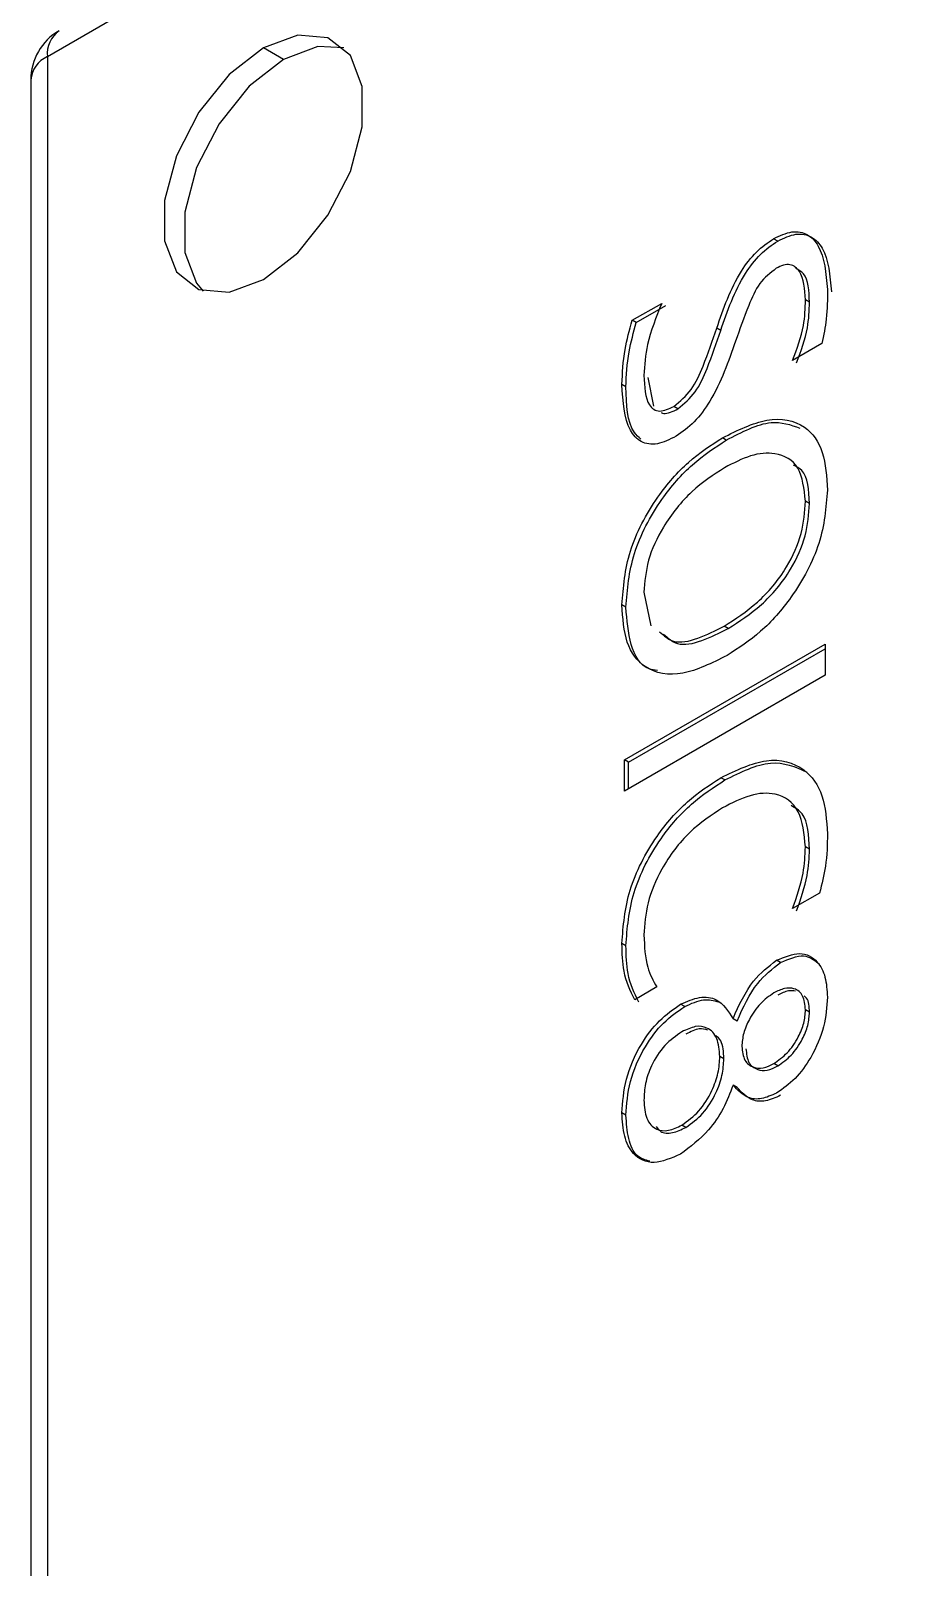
# Model space of a CAD drawing. Header units: millimetres. Extents: x 206 to 880, y 122 to 722.
# Drawn here: x 745.61 to 760.76, y 236.42 to 263.03 of the extents above; entities that cross this region are included whole.
import ezdxf

# ---------------------------------------------------------------- set-up
doc = ezdxf.new("R2010")
doc.units = ezdxf.units.MM

msp = doc.modelspace()

# ---------------------------------------------------------------- linework, layer by layer
at = {"color": 7, "linetype": 'Continuous', "lineweight": 25}
for p, q in [((769.802, 276.38), (745.893, 262.577)), ((749.981, 262.53), (749.634, 262.731)), ((745.893, 262.577), (745.893, 226.945)), ((745.605, 262.176), (745.605, 226.544)), ((758.534, 259.385), (758.464, 259.425)), ((756.018, 258.012), (756.526, 258.306)), ((756.087, 257.972), (756.596, 258.266)), ((759.085, 258.327), (759.015, 258.367)), ((756.087, 257.972), (756.018, 258.012)), ((757.548, 257.835), (757.479, 257.875)), ((759.301, 257.608), (758.793, 257.315)), ((755.907, 256.858), (755.838, 256.898)), ((756.288, 257.019), (756.382, 256.527)), ((756.807, 256.479), (756.737, 256.52)), ((757.645, 255.936), (757.576, 255.976)), ((759.085, 254.842), (759.015, 254.882)), ((755.907, 253.043), (755.838, 253.083)), ((756.219, 253.302), (756.339, 252.719)), ((757.677, 252.676), (757.607, 252.716)), ((755.88, 250.398), (759.354, 252.404)), ((755.949, 250.358), (759.354, 252.324)), ((759.354, 252.404), (759.354, 251.866)), ((759.354, 251.866), (755.88, 249.86)), ((755.88, 249.86), (755.88, 250.398)), ((755.949, 250.358), (755.88, 250.398)), ((755.949, 249.9), (755.949, 250.358)), ((757.621, 250.051), (757.551, 250.091)), ((759.085, 248.851), (759.015, 248.891)), ((759.259, 248.092), (758.793, 247.823)), ((755.907, 247.181), (755.838, 247.221)), ((758.585, 246.889), (758.515, 246.929)), ((756.441, 246.466), (756.06, 246.246)), ((756.924, 246.126), (756.854, 246.166)), ((757.831, 245.876), (757.761, 245.916)), ((759.085, 246.032), (759.015, 246.072)), ((757.602, 245.223), (757.532, 245.263)), ((758.536, 245.1), (758.466, 245.14)), ((757.831, 244.727), (757.761, 244.767)), ((755.907, 244.244), (755.838, 244.284)), ((756.946, 244.035), (756.877, 244.075))]:
    msp.add_line(p, q, dxfattribs=at)
at = {"color": 7, "linetype": 'Continuous', "lineweight": 25, "flags": 128}
for points in [[(749.634, 258.719), (750.228, 259.183), (750.75, 259.833), (751.138, 260.59), (751.344, 261.364), (751.344, 262.061), (751.138, 262.596), (750.75, 262.906), (750.228, 262.953), (749.634, 262.731)], [(749.634, 262.731), (749.04, 262.267), (748.517, 261.617), (748.129, 260.859), (747.923, 260.086), (747.923, 259.389), (748.129, 258.853), (748.517, 258.544), (749.04, 258.497), (749.634, 258.719)], [(751.023, 262.731), (750.575, 262.752), (749.981, 262.53)], [(749.981, 262.53), (749.387, 262.066), (748.865, 261.416), (748.477, 260.659), (748.27, 259.885), (748.27, 259.188), (748.477, 258.653), (748.592, 258.518)]]:
    msp.add_lwpolyline(points, dxfattribs=at)
at = {"color": 7, "linetype": 'Continuous', "lineweight": 25}
for centre, radius, start, end in [((746.588, 262.176), 0.983, 119.9973, 180), ((746.388, 262.625), 0.497, 125.8473, 185.4649), ((746.099, 262.126), 0.497, 114.5308, 174.149)]:
    msp.add_arc(centre, radius, start, end, dxfattribs=at)
for points, knots in [([(758.464, 259.425), (758.572, 259.476), (758.788, 259.578), (759.062, 259.515), (759.334, 259.225), (759.371, 258.824), (759.396, 258.544)], [0, 0, 0, 0, 0.186987, 0.373784, 0.561149, 1, 1, 1, 1]), ([(758.534, 259.385), (758.642, 259.436), (758.858, 259.538), (759.131, 259.475), (759.404, 259.185), (759.44, 258.784), (759.466, 258.504)], [0, 0, 0, 0, 0.186987, 0.373784, 0.561149, 1, 1, 1, 1]), ([(757.479, 257.875), (757.596, 258.215), (757.758, 258.688), (758.159, 259.217), (758.363, 259.355), (758.464, 259.425)], [0, 0, 0, 0, 0.560133, 0.779966, 1, 1, 1, 1]), ([(757.548, 257.835), (757.665, 258.174), (757.828, 258.647), (758.229, 259.176), (758.432, 259.315), (758.534, 259.385)], [0, 0, 0, 0, 0.560133, 0.779966, 1, 1, 1, 1]), ([(759.015, 258.367), (759.001, 258.551), (758.98, 258.829), (758.787, 258.985), (758.634, 258.975), (758.551, 258.934), (758.51, 258.913)], [0, 0, 0, 0, 0.49891, 0.748586, 0.874219, 1, 1, 1, 1]), ([(758.51, 258.913), (758.407, 258.834), (758.201, 258.675), (757.995, 258.185), (757.877, 257.855), (757.805, 257.653)], [0, 0, 0, 0, 0.27702, 0.557275, 1, 1, 1, 1]), ([(759.085, 258.327), (759.076, 258.521), (759.063, 258.791), (758.897, 258.883), (758.851, 258.909)], [0, 0, 0, 0, 0.719092, 1, 1, 1, 1]), ([(759.396, 258.544), (759.396, 258.376), (759.395, 258.078), (759.33, 257.752), (759.301, 257.608)], [0, 0, 0, 0, 0.560489, 1, 1, 1, 1]), ([(756.526, 258.306), (756.43, 258.065), (756.258, 257.634), (756.231, 257.235), (756.219, 257.059)], [0, 0, 0, 0, 0.558998, 1, 1, 1, 1]), ([(758.793, 257.315), (758.867, 257.52), (759.001, 257.887), (759.011, 258.22), (759.015, 258.367)], [0, 0, 0, 0, 0.558879, 1, 1, 1, 1]), ([(758.862, 257.275), (758.937, 257.48), (759.07, 257.847), (759.08, 258.18), (759.085, 258.327)], [0, 0, 0, 0, 0.558879, 1, 1, 1, 1]), ([(755.838, 256.898), (755.847, 257.099), (755.863, 257.456), (755.97, 257.842), (756.018, 258.012)], [0, 0, 0, 0, 0.560756, 1, 1, 1, 1]), ([(755.907, 256.858), (755.916, 257.059), (755.932, 257.416), (756.04, 257.802), (756.087, 257.972)], [0, 0, 0, 0, 0.560756, 1, 1, 1, 1]), ([(756.737, 256.52), (756.844, 256.609), (757.06, 256.789), (757.285, 257.306), (757.405, 257.659), (757.479, 257.875)], [0, 0, 0, 0, 0.27653, 0.556906, 1, 1, 1, 1]), ([(757.805, 257.653), (757.681, 257.297), (757.508, 256.801), (757.098, 256.23), (756.883, 256.079), (756.776, 256.004)], [0, 0, 0, 0, 0.560049, 0.780162, 1, 1, 1, 1]), ([(756.807, 256.479), (756.914, 256.569), (757.13, 256.749), (757.354, 257.266), (757.474, 257.619), (757.548, 257.835)], [0, 0, 0, 0, 0.27653, 0.556906, 1, 1, 1, 1]), ([(756.776, 256.004), (756.665, 255.949), (756.445, 255.841), (756.157, 255.884), (755.883, 256.19), (755.856, 256.606), (755.838, 256.898)], [0, 0, 0, 0, 0.187113, 0.37369, 0.560725, 1, 1, 1, 1]), ([(756.166, 255.952), (756.126, 255.989), (755.928, 256.171), (755.916, 256.553), (755.907, 256.858)], [0, 0, 0, 0, 0.202202, 1, 1, 1, 1]), ([(756.219, 257.059), (756.227, 256.863), (756.238, 256.618), (756.386, 256.463), (756.523, 256.42), (756.652, 256.48), (756.737, 256.52)], [0, 0, 0, 0, 0.499123, 0.624821, 0.750361, 1, 1, 1, 1]), ([(756.515, 256.414), (756.53, 256.409), (756.611, 256.38), (756.719, 256.435), (756.807, 256.479)], [0, 0, 0, 0, 0.187014, 1, 1, 1, 1]), ([(757.576, 255.976), (757.839, 256.107), (758.365, 256.367), (759.001, 256.25), (759.353, 255.763), (759.382, 255.303), (759.396, 255.073)], [0, 0, 0, 0, 0.280461, 0.559571, 0.77945, 1, 1, 1, 1]), ([(757.645, 255.936), (757.915, 256.078), (758.39, 256.329), (758.758, 256.202), (758.918, 256.147)], [0, 0, 0, 0, 0.566302, 1, 1, 1, 1]), ([(755.838, 253.083), (755.862, 253.389), (755.911, 254.001), (756.394, 254.921), (756.983, 255.591), (757.378, 255.848), (757.576, 255.976)], [0, 0, 0, 0, 0.279788, 0.558791, 0.77914, 1, 1, 1, 1]), ([(755.907, 253.043), (755.932, 253.349), (755.981, 253.961), (756.463, 254.88), (757.052, 255.551), (757.448, 255.808), (757.645, 255.936)], [0, 0, 0, 0, 0.279788, 0.558791, 0.77914, 1, 1, 1, 1]), ([(759.015, 254.882), (758.991, 255.094), (758.943, 255.516), (758.534, 255.74), (758.071, 255.695), (757.766, 255.538), (757.614, 255.46)], [0, 0, 0, 0, 0.279111, 0.558287, 0.778915, 1, 1, 1, 1]), ([(759.085, 254.842), (759.072, 255.07), (759.055, 255.382), (758.858, 255.477), (758.806, 255.503)], [0, 0, 0, 0, 0.731562, 1, 1, 1, 1]), ([(757.614, 255.46), (757.422, 255.335), (757.039, 255.085), (756.562, 254.496), (756.261, 253.849), (756.233, 253.484), (756.219, 253.302)], [0, 0, 0, 0, 0.280712, 0.560175, 0.779936, 1, 1, 1, 1]), ([(759.396, 255.073), (759.371, 254.768), (759.319, 254.159), (758.833, 253.25), (758.247, 252.589), (757.854, 252.335), (757.658, 252.208)], [0, 0, 0, 0, 0.279655, 0.558727, 0.779117, 1, 1, 1, 1]), ([(757.607, 252.716), (757.801, 252.84), (758.189, 253.087), (758.685, 253.67), (758.979, 254.331), (759.003, 254.698), (759.015, 254.882)], [0, 0, 0, 0, 0.28096, 0.56014, 0.779706, 1, 1, 1, 1]), ([(757.677, 252.676), (757.871, 252.8), (758.258, 253.046), (758.754, 253.63), (759.048, 254.291), (759.072, 254.658), (759.085, 254.842)], [0, 0, 0, 0, 0.28096, 0.56014, 0.779706, 1, 1, 1, 1]), ([(757.658, 252.208), (757.396, 252.077), (756.875, 251.817), (756.241, 251.926), (755.883, 252.398), (755.853, 252.855), (755.838, 253.083)], [0, 0, 0, 0, 0.280529, 0.559645, 0.779524, 1, 1, 1, 1]), ([(756.451, 251.95), (756.403, 251.955), (756.179, 251.979), (755.961, 252.376), (755.925, 252.821), (755.907, 253.043)], [0, 0, 0, 0, 0.12012, 0.559464, 1, 1, 1, 1]), ([(756.488, 252.618), (756.562, 252.551), (756.73, 252.396), (757.154, 252.484), (757.456, 252.639), (757.607, 252.716)], [0, 0, 0, 0, 0.280343, 0.639667, 1, 1, 1, 1]), ([(756.558, 252.578), (756.632, 252.511), (756.8, 252.356), (757.223, 252.444), (757.525, 252.599), (757.677, 252.676)], [0, 0, 0, 0, 0.280343, 0.639667, 1, 1, 1, 1]), ([(757.551, 250.091), (757.821, 250.221), (758.359, 250.479), (758.986, 250.31), (759.346, 249.819), (759.38, 249.35), (759.396, 249.116)], [0, 0, 0, 0, 0.280178, 0.55937, 0.779494, 1, 1, 1, 1]), ([(757.621, 250.051), (757.895, 250.187), (758.434, 250.455), (758.839, 250.277), (759.038, 250.189)], [0, 0, 0, 0, 0.507814, 1, 1, 1, 1]), ([(755.838, 247.221), (755.861, 247.524), (755.908, 248.13), (756.378, 249.045), (756.963, 249.71), (757.355, 249.964), (757.551, 250.091)], [0, 0, 0, 0, 0.279891, 0.55882, 0.77913, 1, 1, 1, 1]), ([(755.907, 247.181), (755.93, 247.484), (755.977, 248.09), (756.447, 249.005), (757.033, 249.67), (757.425, 249.924), (757.621, 250.051)], [0, 0, 0, 0, 0.279891, 0.55882, 0.77913, 1, 1, 1, 1]), ([(759.015, 248.891), (758.993, 249.115), (758.949, 249.564), (758.546, 249.844), (758.062, 249.816), (757.741, 249.652), (757.58, 249.569)], [0, 0, 0, 0, 0.279547, 0.558661, 0.779038, 1, 1, 1, 1]), ([(757.58, 249.569), (757.386, 249.442), (757, 249.188), (756.529, 248.57), (756.256, 247.915), (756.231, 247.55), (756.219, 247.367)], [0, 0, 0, 0, 0.280537, 0.559694, 0.779605, 1, 1, 1, 1]), ([(759.085, 248.851), (759.072, 249.09), (759.054, 249.443), (758.837, 249.567), (758.767, 249.607)], [0, 0, 0, 0, 0.675559, 1, 1, 1, 1]), ([(759.396, 249.116), (759.393, 248.933), (759.386, 248.606), (759.298, 248.249), (759.259, 248.092)], [0, 0, 0, 0, 0.560226, 1, 1, 1, 1]), ([(758.793, 247.823), (758.865, 248.031), (758.993, 248.402), (759.008, 248.742), (759.015, 248.891)], [0, 0, 0, 0, 0.559563, 1, 1, 1, 1]), ([(758.862, 247.783), (758.934, 247.991), (759.063, 248.362), (759.078, 248.702), (759.085, 248.851)], [0, 0, 0, 0, 0.559563, 1, 1, 1, 1]), ([(756.06, 246.246), (755.985, 246.4), (755.851, 246.675), (755.842, 247.054), (755.838, 247.221)], [0, 0, 0, 0, 0.55911, 1, 1, 1, 1]), ([(756.219, 247.367), (756.228, 247.17), (756.244, 246.818), (756.381, 246.573), (756.441, 246.466)], [0, 0, 0, 0, 0.55999, 1, 1, 1, 1]), ([(756.129, 246.206), (756.054, 246.36), (755.92, 246.635), (755.911, 247.014), (755.907, 247.181)], [0, 0, 0, 0, 0.55911, 1, 1, 1, 1]), ([(758.515, 246.929), (758.654, 246.987), (758.931, 247.101), (759.22, 246.94), (759.372, 246.653), (759.388, 246.411), (759.396, 246.29)], [0, 0, 0, 0, 0.279077, 0.558438, 0.779121, 1, 1, 1, 1]), ([(758.585, 246.889), (758.726, 246.951), (758.986, 247.064), (759.159, 246.939), (759.237, 246.881)], [0, 0, 0, 0, 0.543624, 1, 1, 1, 1]), ([(757.761, 245.916), (757.866, 246.152), (758.054, 246.572), (758.374, 246.82), (758.515, 246.929)], [0, 0, 0, 0, 0.560389, 1, 1, 1, 1]), ([(757.831, 245.876), (757.936, 246.112), (758.123, 246.532), (758.444, 246.78), (758.585, 246.889)], [0, 0, 0, 0, 0.560389, 1, 1, 1, 1]), ([(759.015, 246.072), (759.006, 246.159), (758.989, 246.333), (758.837, 246.447), (758.654, 246.455), (758.529, 246.394), (758.466, 246.363)], [0, 0, 0, 0, 0.279605, 0.559055, 0.779344, 1, 1, 1, 1]), ([(755.838, 244.284), (755.852, 244.475), (755.879, 244.858), (756.129, 245.444), (756.48, 245.909), (756.73, 246.08), (756.854, 246.166)], [0, 0, 0, 0, 0.280339, 0.559773, 0.779853, 1, 1, 1, 1]), ([(756.854, 246.166), (756.966, 246.216), (757.189, 246.315), (757.54, 246.264), (757.677, 246.048), (757.761, 245.916)], [0, 0, 0, 0, 0.280462, 0.56137, 1, 1, 1, 1]), ([(756.924, 246.126), (757.037, 246.179), (757.252, 246.279), (757.426, 246.231), (757.509, 246.208)], [0, 0, 0, 0, 0.525432, 1, 1, 1, 1]), ([(758.466, 246.363), (758.387, 246.307), (758.228, 246.195), (758.046, 245.93), (757.932, 245.663), (757.92, 245.512), (757.914, 245.436)], [0, 0, 0, 0, 0.279784, 0.559688, 0.77983, 1, 1, 1, 1]), ([(759.396, 246.29), (759.384, 246.122), (759.358, 245.787), (759.145, 245.274), (758.843, 244.859), (758.625, 244.706), (758.515, 244.63)], [0, 0, 0, 0, 0.28025, 0.559889, 0.779966, 1, 1, 1, 1]), ([(758.845, 246.395), (758.805, 246.401), (758.71, 246.413), (758.599, 246.355), (758.536, 246.323)], [0, 0, 0, 0, 0.430129, 1, 1, 1, 1]), ([(759.085, 246.032), (759.081, 246.126), (759.076, 246.248), (759.006, 246.297), (758.99, 246.308)], [0, 0, 0, 0, 0.766629, 1, 1, 1, 1]), ([(755.907, 244.244), (755.921, 244.435), (755.949, 244.818), (756.199, 245.404), (756.55, 245.869), (756.799, 246.04), (756.924, 246.126)], [0, 0, 0, 0, 0.280339, 0.559773, 0.779853, 1, 1, 1, 1]), ([(758.466, 245.14), (758.546, 245.196), (758.707, 245.307), (758.888, 245.576), (759, 245.845), (759.01, 245.996), (759.015, 246.072)], [0, 0, 0, 0, 0.279834, 0.559504, 0.779583, 1, 1, 1, 1]), ([(758.536, 245.1), (758.616, 245.155), (758.776, 245.267), (758.958, 245.536), (759.069, 245.805), (759.079, 245.956), (759.085, 246.032)], [0, 0, 0, 0, 0.279834, 0.559504, 0.779583, 1, 1, 1, 1]), ([(756.877, 245.69), (756.775, 245.62), (756.572, 245.48), (756.346, 245.129), (756.233, 244.789), (756.224, 244.6), (756.219, 244.505)], [0, 0, 0, 0, 0.279808, 0.558726, 0.779119, 1, 1, 1, 1]), ([(757.532, 245.263), (757.523, 245.374), (757.505, 245.595), (757.336, 245.769), (757.114, 245.803), (756.956, 245.728), (756.877, 245.69)], [0, 0, 0, 0, 0.28007, 0.559556, 0.779625, 1, 1, 1, 1]), ([(757.323, 245.721), (757.276, 245.733), (757.165, 245.761), (757.026, 245.69), (756.946, 245.65)], [0, 0, 0, 0, 0.420026, 1, 1, 1, 1]), ([(757.602, 245.223), (757.597, 245.34), (757.59, 245.516), (757.494, 245.598), (757.461, 245.626)], [0, 0, 0, 0, 0.661175, 1, 1, 1, 1]), ([(757.914, 245.436), (757.924, 245.35), (757.945, 245.177), (758.1, 245.069), (758.278, 245.05), (758.404, 245.11), (758.466, 245.14)], [0, 0, 0, 0, 0.279284, 0.559229, 0.779559, 1, 1, 1, 1]), ([(757.983, 245.396), (757.994, 245.31), (758.014, 245.137), (758.169, 245.029), (758.348, 245.01), (758.473, 245.07), (758.536, 245.1)], [0, 0, 0, 0, 0.279284, 0.559229, 0.779559, 1, 1, 1, 1]), ([(756.877, 244.075), (756.977, 244.148), (757.179, 244.292), (757.395, 244.643), (757.516, 244.98), (757.527, 245.169), (757.532, 245.263)], [0, 0, 0, 0, 0.279333, 0.558931, 0.779289, 1, 1, 1, 1]), ([(756.946, 244.035), (757.047, 244.108), (757.248, 244.252), (757.464, 244.603), (757.586, 244.94), (757.596, 245.129), (757.602, 245.223)], [0, 0, 0, 0, 0.279333, 0.558931, 0.779289, 1, 1, 1, 1]), ([(757.761, 244.767), (757.71, 244.63), (757.606, 244.354), (757.293, 243.902), (757.02, 243.698), (756.854, 243.573)], [0, 0, 0, 0, 0.280573, 0.561506, 1, 1, 1, 1]), ([(758.515, 244.63), (758.427, 244.59), (758.251, 244.51), (757.971, 244.539), (757.841, 244.681), (757.761, 244.767)], [0, 0, 0, 0, 0.280103, 0.560527, 1, 1, 1, 1]), ([(758.585, 244.59), (758.497, 244.55), (758.32, 244.47), (758.04, 244.499), (757.91, 244.64), (757.831, 244.727)], [0, 0, 0, 0, 0.280103, 0.560527, 1, 1, 1, 1]), ([(756.219, 244.505), (756.227, 244.393), (756.244, 244.169), (756.412, 243.99), (756.638, 243.96), (756.797, 244.037), (756.877, 244.075)], [0, 0, 0, 0, 0.280271, 0.559618, 0.779536, 1, 1, 1, 1]), ([(756.854, 243.573), (756.695, 243.503), (756.376, 243.363), (756.034, 243.53), (755.864, 243.867), (755.846, 244.145), (755.838, 244.284)], [0, 0, 0, 0, 0.279398, 0.558371, 0.779032, 1, 1, 1, 1]), ([(756.321, 243.45), (756.245, 243.471), (756.067, 243.521), (755.936, 243.832), (755.917, 244.107), (755.907, 244.244)], [0, 0, 0, 0, 0.274052, 0.636775, 1, 1, 1, 1]), ([(756.431, 244.052), (756.455, 244.02), (756.519, 243.932), (756.711, 243.923), (756.868, 243.998), (756.946, 244.035)], [0, 0, 0, 0, 0.227318, 0.613181, 1, 1, 1, 1])]:
    msp.add_open_spline(points, degree=3, knots=knots, dxfattribs=at)

doc.saveas('drawing.dxf')
